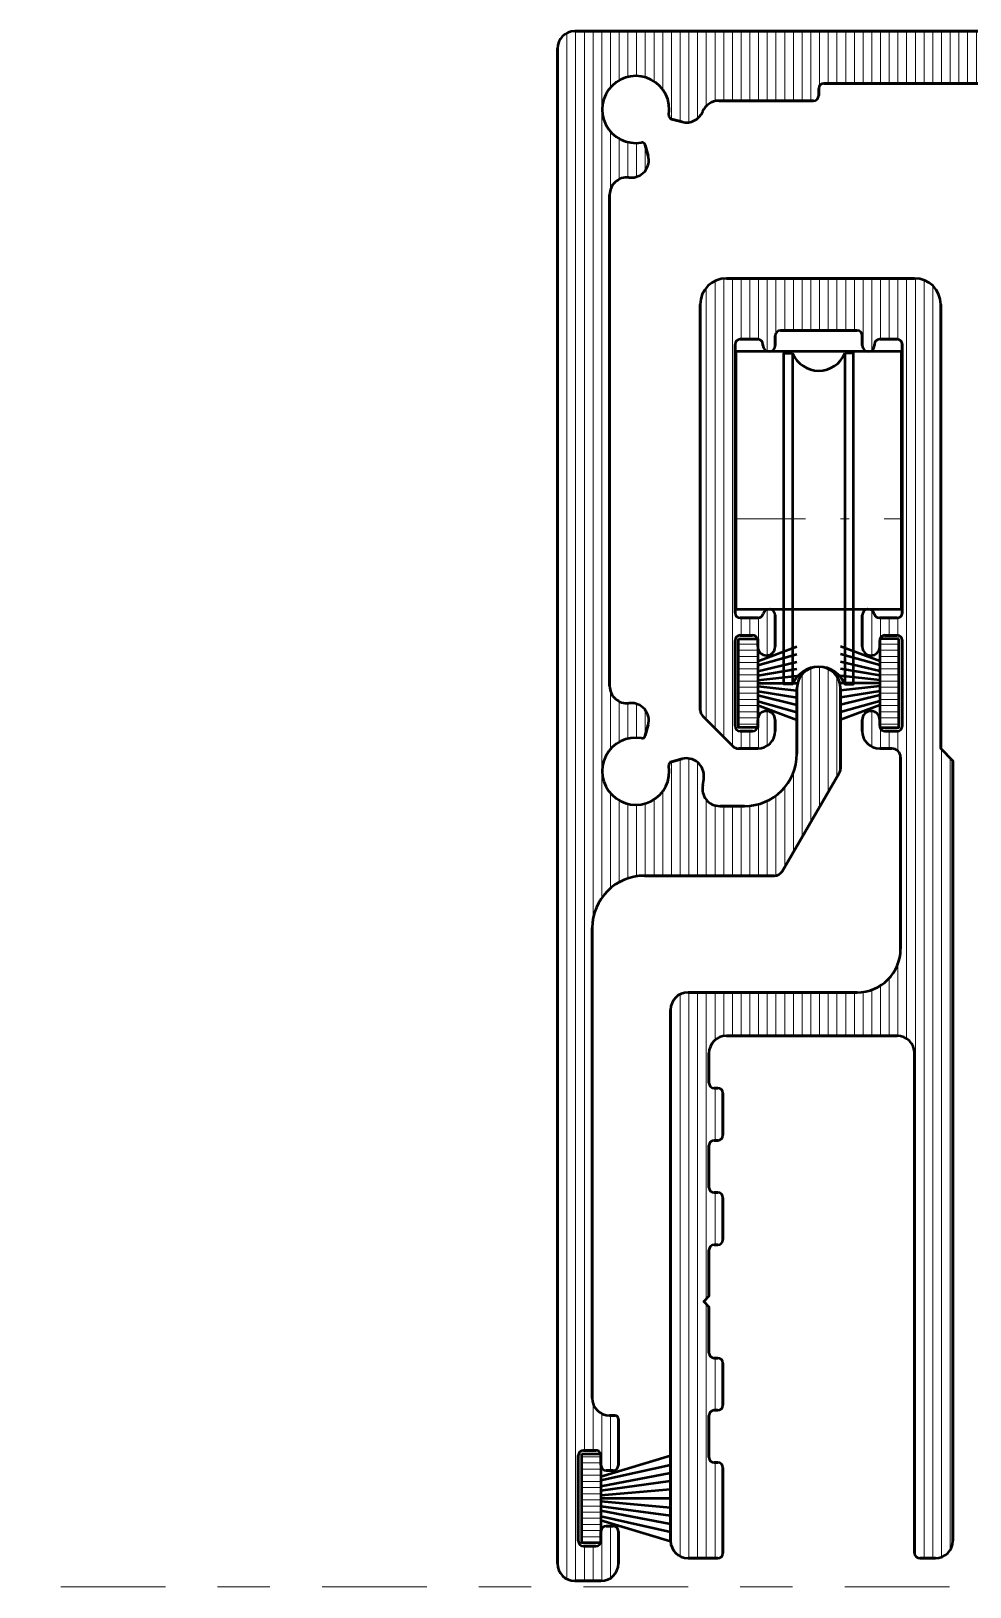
# Model space of a CAD drawing. Header units: millimetres. Extents: x 32900 to 38291, y -18988 to 4133.
# Drawn here: x 37991.7 to 38045.6, y -8284.3 to -8194.9 of the extents above; entities that cross this region are included whole.
import ezdxf

# ---------------------------------------------------------------- set-up
doc = ezdxf.new("R2010")
doc.units = ezdxf.units.MM
doc.linetypes.add('IMPORT-DASHDOT _3_', pattern=[215.9, 101.6, -50.8, 12.7, -50.8])
doc.linetypes.add('MV_center', pattern=[15, 6, -3, 3, -3])
for name, color, linetype, lineweight in [('A-DETL-GENF', 92, 'Continuous', 18), ('HATCH', 3, 'Continuous', 13), ('LE_MIDDLE', 250, 'Continuous', 13), ('LE_NORM', 10, 'Continuous', 50), ('railk', 8, 'Continuous', 13)]:
    doc.layers.add(name, color=color, linetype=linetype, lineweight=lineweight)
pattern_1 = [(0, (0, 0), (8.98, 8.98), [])]

# ---------------------------------------------------------------- blocks, each defined once
blk = doc.blocks.new('railk__X0-3718001-Details ziekenhuis Utiliteitsgebouw')
at = {"layer": 'HATCH', "color": 250}
for p, q in [((7366, 11077), (7366, 11097.6)), ((7366, 11097.6), (7366, 11077)), ((7366, 10988.8), (7366, 10968.1)), ((7366, 10968.1), (7366, 10988.8)), ((7366, 10912.2), (7366, 10968.1)), ((7366, 10968.1), (7366, 10912.2))]:
    blk.add_line(p, q, dxfattribs=at)
at = {"layer": 'HATCH', "color": 250, "flags": 128}
for points in [[(7315.2, 10914.9), (7315.2, 13170.1), (7315.2, 10914.9)], [(7327.9, 13172.8), (7327.9, 10912.2), (7327.9, 13172.8)], [(7340.6, 11102.7), (7340.6, 13172.8), (7340.6, 11102.7)], [(7353.3, 13172.8), (7353.3, 11878.3), (7353.3, 13172.8)], [(7366, 11908.6), (7366, 13172.8), (7366, 11908.6)], [(7378.7, 13172.8), (7378.7, 13090.6), (7378.7, 13172.8)], [(7391.4, 13101), (7391.4, 13172.8), (7391.4, 13101)], [(7404.1, 13172.8), (7404.1, 13106), (7404.1, 13172.8)], [(7416.8, 13107.4), (7416.8, 13172.8), (7416.8, 13107.4)], [(7429.5, 13172.8), (7429.5, 13105.4), (7429.5, 13172.8)], [(7442.2, 13099.5), (7442.2, 13172.8), (7442.2, 13099.5)], [(7454.9, 13172.8), (7454.9, 13087.6), (7454.9, 13172.8)], [(7467.6, 13044.6), (7467.6, 13172.8), (7467.6, 13044.6)], [(7480.3, 13172.8), (7480.3, 13041.2), (7480.3, 13172.8)], [(7493, 13039.8), (7493, 13172.8), (7493, 13039.8)], [(7505.7, 13172.8), (7505.7, 13045.3), (7505.7, 13172.8)], [(7518.4, 13063.5), (7518.4, 13172.8), (7518.4, 13063.5)], [(7531.1, 13172.8), (7531.1, 13070.6), (7531.1, 13172.8)], [(7543.8, 13071.2), (7543.8, 13172.8), (7543.8, 13071.2)], [(7556.5, 13172.8), (7556.5, 13071.2), (7556.5, 13172.8)], [(7569.2, 13071.2), (7569.2, 13172.8), (7569.2, 13071.2)], [(7581.9, 13172.8), (7581.9, 13071.2), (7581.9, 13172.8)], [(7594.6, 13071.2), (7594.6, 13172.8), (7594.6, 13071.2)], [(7607.3, 13172.8), (7607.3, 13071.2), (7607.3, 13172.8)], [(7620, 13071.2), (7620, 13172.8), (7620, 13071.2)], [(7632.7, 13172.8), (7632.7, 13071.2), (7632.7, 13172.8)], [(7645.4, 13071.2), (7645.4, 13172.8), (7645.4, 13071.2)], [(7658.1, 13172.8), (7658.1, 13071.2), (7658.1, 13172.8)], [(7670.8, 13071.2), (7670.8, 13172.8), (7670.8, 13071.2)], [(7683.5, 13172.8), (7683.5, 13093.1), (7683.5, 13172.8)], [(7696.2, 13096.6), (7696.2, 13172.8), (7696.2, 13096.6)], [(7708.9, 13172.8), (7708.9, 13096.6), (7708.9, 13172.8)], [(7721.6, 13096.6), (7721.6, 13172.8), (7721.6, 13096.6)], [(7734.3, 13172.8), (7734.3, 13096.6), (7734.3, 13172.8)], [(7747, 13096.6), (7747, 13172.8), (7747, 13096.6)], [(7759.7, 13172.8), (7759.7, 13096.6), (7759.7, 13172.8)], [(7772.4, 13096.6), (7772.4, 13172.8), (7772.4, 13096.6)], [(7785.1, 13172.8), (7785.1, 13096.6), (7785.1, 13172.8)], [(7797.8, 13096.6), (7797.8, 13172.8), (7797.8, 13096.6)], [(7810.5, 13172.8), (7810.5, 13096.6), (7810.5, 13172.8)], [(7823.2, 13096.6), (7823.2, 13172.8), (7823.2, 13096.6)], [(7835.9, 13172.8), (7835.9, 13096.6), (7835.9, 13172.8)], [(7848.6, 13096.6), (7848.6, 13172.8), (7848.6, 13096.6)], [(7861.3, 13172.8), (7861.3, 13096.6), (7861.3, 13172.8)], [(7874, 13096.6), (7874, 13172.8), (7874, 13096.6)], [(7886.7, 13172.8), (7886.7, 13096.6), (7886.7, 13172.8)], [(7899.4, 13096.6), (7899.4, 13172.8), (7899.4, 13096.6)], [(7912.1, 13172.8), (7912.1, 13096.6), (7912.1, 13172.8)], [(7924.8, 13096.6), (7924.8, 13172.8), (7924.8, 13096.6)], [(7937.5, 13172.8), (7937.5, 13096.6), (7937.5, 13172.8)], [(7950.2, 13096.6), (7950.2, 13172.8), (7950.2, 13096.6)], [(7962.9, 13172.8), (7962.9, 13096.6), (7962.9, 13172.8)], [(7975.6, 13096.6), (7975.6, 13172.8), (7975.6, 13096.6)], [(7988.3, 13172.8), (7988.3, 13096.6), (7988.3, 13172.8)], [(8001, 13096.6), (8001, 13172.8), (8001, 13096.6)], [(8013.7, 13172.8), (8013.7, 13096.6), (8013.7, 13172.8)], [(8026.4, 13096.6), (8026.4, 13172.8), (8026.4, 13096.6)], [(8039.1, 13172.8), (8039.1, 13096.6), (8039.1, 13172.8)], [(8051.8, 13096.6), (8051.8, 13172.8), (8051.8, 13096.6)], [(8064.5, 13172.8), (8064.5, 13096.6), (8064.5, 13172.8)], [(8077.2, 13096.6), (8077.2, 13172.8), (8077.2, 13096.6)], [(8089.9, 13172.8), (8089.9, 13096.6), (8089.9, 13172.8)], [(8102.6, 13096.6), (8102.6, 13172.8), (8102.6, 13096.6)], [(8115.3, 13172.8), (8115.3, 13096.6), (8115.3, 13172.8)], [(8128, 13096.6), (8128, 13172.8), (8128, 13096.6)], [(8140.7, 13172.8), (8140.7, 13096.6), (8140.7, 13172.8)], [(8153.4, 13096.6), (8153.4, 13172.8), (8153.4, 13096.6)], [(8166.1, 13172.8), (8166.1, 13096.6), (8166.1, 13172.8)], [(8178.8, 13096.6), (8178.8, 13172.8), (8178.8, 13096.6)], [(8191.5, 13172.8), (8191.5, 13074.7), (8191.5, 13172.8)], [(8204.2, 13071.2), (8204.2, 13172.8), (8204.2, 13071.2)], [(8216.9, 13172.8), (8216.9, 13071.2), (8216.9, 13172.8)], [(8229.6, 13071.2), (8229.6, 13172.8), (8229.6, 13071.2)], [(8242.3, 13172.8), (8242.3, 13071.2), (8242.3, 13172.8)], [(8255, 13071.2), (8255, 13172.8), (8255, 13071.2)], [(8267.7, 13172.8), (8267.7, 13071.2), (8267.7, 13172.8)], [(8280.4, 13071.2), (8280.4, 13172.8), (8280.4, 13071.2)], [(8293.1, 13172.8), (8293.1, 13071.2), (8293.1, 13172.8)], [(8305.8, 13071.2), (8305.8, 13172.8), (8305.8, 13071.2)], [(8318.5, 13172.8), (8318.5, 13071.2), (8318.5, 13172.8)], [(8331.2, 13071.2), (8331.2, 13172.8), (8331.2, 13071.2)], [(8343.9, 13172.8), (8343.9, 13069.9), (8343.9, 13172.8)], [(8356.6, 13060.5), (8356.6, 13172.8), (8356.6, 13060.5)], [(8369.3, 13172.8), (8369.3, 13043.6), (8369.3, 13172.8)], [(8382, 13039.6), (8382, 13172.8), (8382, 13039.6)], [(8394.7, 13172.8), (8394.7, 13041.8), (8394.7, 13172.8)], [(8420.1, 13172.8), (8420.1, 13090.6), (8420.1, 13172.8)], [(8432.8, 13101), (8432.8, 13172.8), (8432.8, 13101)], [(8445.5, 13172.8), (8445.5, 13106), (8445.5, 13172.8)], [(8458.2, 13107.4), (8458.2, 13172.8), (8458.2, 13107.4)], [(8470.9, 13172.8), (8470.9, 13105.4), (8470.9, 13172.8)], [(8483.6, 13099.5), (8483.6, 13172.8), (8483.6, 13099.5)], [(8496.3, 13172.8), (8496.3, 13087.6), (8496.3, 13172.8)], [(8509, 11904.9), (8509, 13172.8), (8509, 11904.9)], [(8521.7, 13172.8), (8521.7, 11102.7), (8521.7, 13172.8)], [(8534.4, 11102.6), (8534.4, 13172.8), (8534.4, 11102.6)], [(8547.1, 13172.8), (8547.1, 10912.2), (8547.1, 13172.8)], [(8559.8, 10916.4), (8559.8, 13168.7), (8559.8, 10916.4)], [(7302.5, 13155.2), (7302.5, 10929.8), (7302.5, 13155.2)], [(7378.7, 13026.4), (7378.7, 12941.9), (7378.7, 13026.4)], [(8496.3, 13029.5), (8496.3, 12122.4), (8496.3, 13029.5)], [(7391.4, 12956.7), (7391.4, 13016), (7391.4, 12956.7)], [(7404.1, 13011), (7404.1, 12959.4), (7404.1, 13011)], [(7416.8, 12960.3), (7416.8, 13009.6), (7416.8, 12960.3)], [(7429.5, 13006.5), (7429.5, 12969.4), (7429.5, 13006.5)], [(8445.5, 13009.7), (8445.5, 12966.5), (8445.5, 13009.7)], [(8458.2, 12959.6), (8458.2, 13009.6), (8458.2, 12959.6)], [(8470.9, 13011.6), (8470.9, 12959.4), (8470.9, 13011.6)], [(8483.6, 12955.3), (8483.6, 13017.5), (8483.6, 12955.3)], [(7658.1, 12234.5), (7658.1, 11997.4), (7658.1, 12234.5)], [(7670.8, 12019.2), (7670.8, 12243.6), (7670.8, 12019.2)], [(7683.5, 12245.7), (7683.5, 12041), (7683.5, 12245.7)], [(7696.2, 12062.8), (7696.2, 12242.5), (7696.2, 12062.8)], [(7708.9, 12231.3), (7708.9, 12084.5), (7708.9, 12231.3)], [(8166.1, 12234.5), (8166.1, 12080.3), (8166.1, 12234.5)], [(8178.8, 12058.5), (8178.8, 12243.6), (8178.8, 12058.5)], [(8191.5, 12245.7), (8191.5, 12036.8), (8191.5, 12245.7)], [(8204.2, 12015), (8204.2, 12242.5), (8204.2, 12015)], [(8216.9, 12231.3), (8216.9, 11993.2), (8216.9, 12231.3)], [(7378.7, 12210), (7378.7, 12125.4), (7378.7, 12210)], [(7391.4, 12135.8), (7391.4, 12195.1), (7391.4, 12135.8)], [(7404.1, 12192.4), (7404.1, 12140.8), (7404.1, 12192.4)], [(7416.8, 12142.2), (7416.8, 12191.5), (7416.8, 12142.2)], [(8458.2, 12142.2), (8458.2, 12192.2), (8458.2, 12142.2)], [(8470.9, 12192.4), (8470.9, 12140.2), (8470.9, 12192.4)], [(8483.6, 12134.3), (8483.6, 12196.5), (8483.6, 12134.3)], [(7429.5, 12182.5), (7429.5, 12145.3), (7429.5, 12182.5)], [(8445.5, 12185.3), (8445.5, 12142.1), (8445.5, 12185.3)], [(7467.6, 11940.9), (7467.6, 12107.3), (7467.6, 11940.9)], [(7480.3, 12110.7), (7480.3, 11940.9), (7480.3, 12110.7)], [(7493, 11940.9), (7493, 12112), (7493, 11940.9)], [(7505.7, 12106.5), (7505.7, 11940.9), (7505.7, 12106.5)], [(8369.3, 12108.3), (8369.3, 11940.9), (8369.3, 12108.3)], [(8382, 11940.9), (8382, 12112.2), (8382, 11940.9)], [(8394.7, 12110), (8394.7, 11940.9), (8394.7, 12110)], [(8407.4, 11940.9), (8407.4, 12105.8), (8407.4, 11940.9)], [(7645.4, 11975.7), (7645.4, 12091.2), (7645.4, 11975.7)], [(8229.6, 11971.5), (8229.6, 12085.6), (8229.6, 11971.5)], [(7378.7, 12061.2), (7378.7, 11922.6), (7378.7, 12061.2)], [(7391.4, 11931.4), (7391.4, 12050.8), (7391.4, 11931.4)], [(7442.2, 11940.9), (7442.2, 12052.3), (7442.2, 11940.9)], [(7454.9, 12064.3), (7454.9, 11940.9), (7454.9, 12064.3)], [(7518.4, 11940.9), (7518.4, 12051.8), (7518.4, 11940.9)], [(7607.3, 12050), (7607.3, 11940.9), (7607.3, 12050)], [(7620, 11941.1), (7620, 12057.7), (7620, 11941.1)], [(7632.7, 12069.7), (7632.7, 11953.9), (7632.7, 12069.7)], [(8242.3, 12066.9), (8242.3, 11949.7), (8242.3, 12066.9)], [(8255, 11940.9), (8255, 12056), (8255, 11940.9)], [(8356.6, 11940.9), (8356.6, 12055.4), (8356.6, 11940.9)], [(8420.1, 12061.2), (8420.1, 11940.9), (8420.1, 12061.2)], [(8432.8, 11940.9), (8432.8, 12050.8), (8432.8, 11940.9)], [(8483.6, 11930), (8483.6, 12052.3), (8483.6, 11930)], [(8496.3, 12064.3), (8496.3, 11920.4), (8496.3, 12064.3)], [(7404.1, 12045.8), (7404.1, 11937), (7404.1, 12045.8)], [(7416.8, 11940), (7416.8, 12044.4), (7416.8, 11940)], [(7429.5, 12046.4), (7429.5, 11940.9), (7429.5, 12046.4)], [(7531.1, 12043.5), (7531.1, 11940.9), (7531.1, 12043.5)], [(7543.8, 11940.9), (7543.8, 12042.5), (7543.8, 11940.9)], [(7556.5, 12042.5), (7556.5, 11940.9), (7556.5, 12042.5)], [(7569.2, 11940.9), (7569.2, 12042.5), (7569.2, 11940.9)], [(7581.9, 12042.9), (7581.9, 11940.9), (7581.9, 12042.9)], [(7594.6, 11940.9), (7594.6, 12045.3), (7594.6, 11940.9)], [(8267.7, 12048.9), (8267.7, 11940.9), (8267.7, 12048.9)], [(8280.4, 11940.9), (8280.4, 12044.6), (8280.4, 11940.9)], [(8293.1, 12042.7), (8293.1, 11940.9), (8293.1, 12042.7)], [(8305.8, 11940.9), (8305.8, 12042.5), (8305.8, 11940.9)], [(8318.5, 12042.5), (8318.5, 11940.9), (8318.5, 12042.5)], [(8331.2, 11940.9), (8331.2, 12042.5), (8331.2, 11940.9)], [(8343.9, 12044.3), (8343.9, 11940.9), (8343.9, 12044.3)], [(8445.5, 12045.8), (8445.5, 11940.9), (8445.5, 12045.8)], [(8470.9, 12046.4), (8470.9, 11936.1), (8470.9, 12046.4)], [(7353.3, 11171.1), (7353.3, 11102.7), (7353.3, 11171.1)], [(7378.7, 11153.5), (7378.7, 11073.5), (7378.7, 11153.5)], [(8483.6, 11077), (8483.6, 11151.7), (8483.6, 11077)], [(8496.3, 11153.5), (8496.3, 11073.5), (8496.3, 11153.5)], [(8509, 11099.2), (8509, 11157.7), (8509, 11099.2)], [(7378.7, 10992.2), (7378.7, 10916.4), (7378.7, 10992.2)], [(8483.6, 10929.8), (8483.6, 10988.8), (8483.6, 10929.8)], [(8496.3, 10992.2), (8496.3, 10914.9), (8496.3, 10992.2)], [(7340.6, 10912.2), (7340.6, 10963), (7340.6, 10912.2)], [(7353.3, 10963), (7353.3, 10912.2), (7353.3, 10963)], [(8509, 10912.2), (8509, 10966.5), (8509, 10912.2)], [(8521.7, 10963), (8521.7, 10912.2), (8521.7, 10963)], [(8534.4, 10912.2), (8534.4, 10963.1), (8534.4, 10912.2)]]:
    blk.add_lwpolyline(points, dxfattribs=at)
for points in [[(8407.4, 13046), (8407.4, 13172.8)], [(8458.2, 11939.6), (8458.2, 12044.4)], [(7366, 11097.6), (7366, 11156.2)]]:
    blk.add_lwpolyline(points, close=True, dxfattribs=at)
blk = doc.blocks.new('railk_011_0001_00021-3718004-Details ziekenhuis Utiliteitsgebouw')
at = {"layer": 'LE_NORM'}
for p, q in [((7364.8, 11064.8), (7466.4, 11095.4)), ((7364.8, 11059.1), (7466.4, 11081.8)), ((7364.8, 11050.5), (7466.4, 11070.2)), ((7364.8, 11044.2), (7466.4, 11058.1)), ((7364.8, 11037.2), (7466.4, 11046.3)), ((7364.8, 11032.9), (7466.4, 11032.9)), ((7364.8, 11028.5), (7466.4, 11019.5)), ((7364.8, 11021.5), (7466.4, 11007.6)), ((7364.8, 11015.2), (7466.4, 10995.5)), ((7364.8, 11006.6), (7466.4, 10983.9)), ((7364.8, 11000.9), (7466.4, 10970.3))]:
    blk.add_line(p, q, dxfattribs=at)
blk = doc.blocks.new('railk_011_0000_00020-3718005-Details ziekenhuis Utiliteitsgebouw')
at = {"layer": 'HATCH'}
h = blk.add_hatch(dxfattribs=at)
h.set_pattern_fill('FP_1', color=20, style=0, pattern_type=2)
h.set_pattern_definition(pattern_1)
h.paths.add_polyline_path([(7336.8, 10968.1), (7364.8, 10968.1), (7364.8, 11097.6), (7336.8, 11097.6)])
at = {"layer": 'LE_NORM', "flags": 128}
blk.add_lwpolyline([(7336.8, 11097.6), (7364.8, 11097.6), (7364.8, 10968.1), (7336.8, 10968.1)], close=True, dxfattribs=at)
blk.add_blockref('railk_011_0001_00021-3718004-Details ziekenhuis Utiliteitsgebouw', (0, 0))
blk = doc.blocks.new('railk_0_0_00019-3718006-Details ziekenhuis Utiliteitsgebouw')
blk.add_blockref('railk_011_0000_00020-3718005-Details ziekenhuis Utiliteitsgebouw', (0, 0))
blk = doc.blocks.new('railk__X1-3718007-Details ziekenhuis Utiliteitsgebouw')
at = {"layer": 'HATCH', "color": 250}
for p, q in [((7594.6, 12316.9), (7594.6, 12286.4)), ((7594.6, 12286.4), (7594.6, 12316.9)), ((7594.6, 12173.8), (7594.6, 12156.9)), ((7594.6, 12156.9), (7594.6, 12173.8))]:
    blk.add_line(p, q, dxfattribs=at)
at = {"layer": 'HATCH', "color": 250, "flags": 128}
for points in [[(7518.4, 12798.5), (7518.4, 12168.3), (7518.4, 12798.5)], [(7543.8, 12812), (7543.8, 12142.9), (7543.8, 12812)], [(7810.5, 11703.1), (7810.5, 12812.2), (7810.5, 11703.1)], [(7823.2, 12812.2), (7823.2, 10948.8), (7823.2, 12812.2)], [(7848.6, 12801.3), (7848.6, 10945.3), (7848.6, 12801.3)], [(7747, 12325.2), (7747, 12269.5), (7747, 12325.2)], [(7797.8, 12317), (7797.8, 12291.4), (7797.8, 12317)], [(7607.3, 12130.6), (7607.3, 12180.9), (7607.3, 12130.6)], [(7759.7, 12129.1), (7759.7, 12180.9), (7759.7, 12129.1)], [(7772.4, 12155.3), (7772.4, 12126.4), (7772.4, 12155.3)], [(7797.8, 12151.9), (7797.8, 12122.8), (7797.8, 12151.9)], [(7861.3, 10946.9), (7861.3, 12125.2), (7861.3, 10946.9)], [(7797.8, 11812.5), (7797.8, 11707.3), (7797.8, 11812.5)], [(7772.4, 11780.8), (7772.4, 11707.3), (7772.4, 11780.8)], [(7480.3, 10948), (7480.3, 11768.1), (7480.3, 10948)], [(7531.1, 11701.2), (7531.1, 11770.8), (7531.1, 11701.2)], [(7747, 11771.4), (7747, 11707.3), (7747, 11771.4)], [(7467.6, 11753.2), (7467.6, 10962.9), (7467.6, 11753.2)]]:
    blk.add_lwpolyline(points, dxfattribs=at)
for points in [[(7531.1, 12155.6), (7531.1, 12808.4)], [(7556.5, 12130.2), (7556.5, 12812.2)], [(7569.2, 12812.2), (7569.2, 12723.3)], [(7581.9, 12723.3), (7581.9, 12812.2)], [(7594.6, 12812.2), (7594.6, 12723.2)], [(7607.3, 12705.9), (7607.3, 12812.2)], [(7620, 12812.2), (7620, 12732.5)], [(7632.7, 12736), (7632.7, 12812.2)], [(7645.4, 12812.2), (7645.4, 12736)], [(7658.1, 12736), (7658.1, 12812.2)], [(7670.8, 12812.2), (7670.8, 12736)], [(7683.5, 12736), (7683.5, 12812.2)], [(7696.2, 12812.2), (7696.2, 12736)], [(7708.9, 12736), (7708.9, 12812.2)], [(7721.6, 12812.2), (7721.6, 12736)], [(7734.3, 12736), (7734.3, 12812.2)], [(7747, 12812.2), (7747, 12709.9)], [(7759.7, 12707.1), (7759.7, 12812.2)], [(7772.4, 12812.2), (7772.4, 12723.3)], [(7785.1, 12723.3), (7785.1, 12812.2)], [(7797.8, 12812.2), (7797.8, 12723.2)], [(7835.9, 10945.3), (7835.9, 12809.6)], [(7607.3, 12262.3), (7607.3, 12329.2)], [(7759.7, 12262.3), (7759.7, 12328)], [(7569.2, 12316.9), (7569.2, 12291.5)], [(7581.9, 12291.5), (7581.9, 12316.9)], [(7772.4, 12316.9), (7772.4, 12288)], [(7785.1, 12291.5), (7785.1, 12316.9)], [(7594.6, 12286.4), (7594.6, 12269.5)], [(7747, 12173.8), (7747, 12144)], [(7569.2, 12151.8), (7569.2, 12126.4)], [(7581.9, 12126.4), (7581.9, 12151.8)], [(7594.6, 12156.9), (7594.6, 12126.4)], [(7785.1, 12126.4), (7785.1, 12151.8)], [(7874, 12112.5), (7874, 10957.2)], [(7785.1, 11707.3), (7785.1, 11791.5)], [(7493, 11770.8), (7493, 10945.3)], [(7505.7, 10945.3), (7505.7, 11770.8)], [(7518.4, 11770.8), (7518.4, 11323.7)], [(7543.8, 11770.8), (7543.8, 11707)], [(7556.5, 11707.3), (7556.5, 11770.8)], [(7569.2, 11770.8), (7569.2, 11707.3)], [(7581.9, 11707.3), (7581.9, 11770.8)], [(7594.6, 11770.8), (7594.6, 11707.3)], [(7607.3, 11707.3), (7607.3, 11770.8)], [(7620, 11770.8), (7620, 11707.3)], [(7632.7, 11707.3), (7632.7, 11770.8)], [(7645.4, 11770.8), (7645.4, 11707.3)], [(7658.1, 11707.3), (7658.1, 11770.8)], [(7670.8, 11770.8), (7670.8, 11707.3)], [(7683.5, 11707.3), (7683.5, 11770.8)], [(7696.2, 11770.8), (7696.2, 11707.3)], [(7708.9, 11707.3), (7708.9, 11770.8)], [(7721.6, 11770.8), (7721.6, 11707.3)], [(7734.3, 11707.3), (7734.3, 11770.8)], [(7759.7, 11707.3), (7759.7, 11774.6)], [(7531.1, 11554.9), (7531.1, 11631.1)], [(7531.1, 11402.5), (7531.1, 11478.7)], [(7518.4, 11316.2), (7518.4, 10945.3)], [(7531.1, 11161.2), (7531.1, 11237.4)], [(7531.1, 10945.3), (7531.1, 11085)]]:
    blk.add_lwpolyline(points, close=True, dxfattribs=at)
blk = doc.blocks.new('railk_011_0001_00027-3718008-Details ziekenhuis Utiliteitsgebouw')
at = {"layer": 'LE_NORM'}
for p, q in [((7771.2, 12253.6), (7714, 12275.1)), ((7771.2, 12247.9), (7714, 12263.9)), ((7771.2, 12239.3), (7714, 12253.1)), ((7771.2, 12233), (7714, 12242.7)), ((7771.2, 12226), (7714, 12232.4)), ((7771.2, 12221.6), (7714, 12221.6)), ((7771.2, 12217.3), (7714, 12210.9)), ((7771.2, 12210.3), (7714, 12200.6)), ((7771.2, 12204), (7714, 12190.2)), ((7771.2, 12195.4), (7714, 12179.4)), ((7771.2, 12189.7), (7714, 12168.2))]:
    blk.add_line(p, q, dxfattribs=at)
blk = doc.blocks.new('railk_011_0000_00026-3718009-Details ziekenhuis Utiliteitsgebouw')
at = {"layer": 'HATCH'}
h = blk.add_hatch(dxfattribs=at)
h.set_pattern_fill('FP_1', color=20, style=0, pattern_type=2)
h.set_pattern_definition(pattern_1)
h.paths.add_polyline_path([(7799.1, 12156.9), (7799.1, 12286.4), (7771.2, 12286.4), (7771.2, 12156.9)])
at = {"layer": 'LE_NORM', "flags": 128}
blk.add_lwpolyline([(7799.1, 12286.4), (7771.2, 12286.4), (7771.2, 12156.9), (7799.1, 12156.9)], close=True, dxfattribs=at)
blk.add_blockref('railk_011_0001_00027-3718008-Details ziekenhuis Utiliteitsgebouw', (0, 0))
blk = doc.blocks.new('railk_011_0001_00029-3718010-Details ziekenhuis Utiliteitsgebouw')
at = {"layer": 'LE_NORM'}
for p, q in [((7593.4, 12253.6), (7650.5, 12275.1)), ((7593.4, 12247.9), (7650.5, 12263.9)), ((7593.4, 12239.3), (7650.5, 12253.1)), ((7593.4, 12233), (7650.5, 12242.7)), ((7593.4, 12226), (7650.5, 12232.4)), ((7593.4, 12221.6), (7650.5, 12221.6)), ((7593.4, 12217.3), (7650.5, 12210.9)), ((7593.4, 12210.3), (7650.5, 12200.6)), ((7593.4, 12204), (7650.5, 12190.2)), ((7593.4, 12195.4), (7650.5, 12179.4)), ((7593.4, 12189.7), (7650.5, 12168.2))]:
    blk.add_line(p, q, dxfattribs=at)
blk = doc.blocks.new('railk_011_0000_00028-3718011-Details ziekenhuis Utiliteitsgebouw')
at = {"layer": 'HATCH'}
h = blk.add_hatch(dxfattribs=at)
h.set_pattern_fill('FP_1', color=20, style=0, pattern_type=2)
h.set_pattern_definition(pattern_1)
h.paths.add_polyline_path([(7593.4, 12156.9), (7593.4, 12286.4), (7565.4, 12286.4), (7565.4, 12156.9)])
at = {"layer": 'LE_NORM', "flags": 128}
blk.add_lwpolyline([(7565.4, 12286.4), (7593.4, 12286.4), (7593.4, 12156.9), (7565.4, 12156.9)], close=True, dxfattribs=at)
blk.add_blockref('railk_011_0001_00029-3718010-Details ziekenhuis Utiliteitsgebouw', (0, 0))
blk = doc.blocks.new('railk_009_0000_00034-3718012-Details ziekenhuis Utiliteitsgebouw')
at = {"layer": 'LE_NORM', "flags": 128}
for points in [[(7644.2, 12702.9), (7644.2, 12220.3), (7631.5, 12220.3), (7631.5, 12702.9)], [(7720.4, 12702.9), (7720.4, 12220.3), (7733.1, 12220.3), (7733.1, 12702.9)]]:
    blk.add_lwpolyline(points, close=True, dxfattribs=at)
at = {"layer": 'LE_NORM'}
for centre, start, end in [((7682.3, 12718.8), 202.6199, 337.3801), ((7682.3, 12204.4), 22.6199, 157.3801)]:
    blk.add_arc(centre, 41.3, start, end, dxfattribs=at)
blk = doc.blocks.new('railk-3718000-Details ziekenhuis Utiliteitsgebouw')
at = {"layer": 'LE_MIDDLE', "color": 20, "linetype": 'IMPORT-DASHDOT _3_'}
blk.add_line((7561.6, 12461.6), (7802.9, 12461.6), dxfattribs=at)
at = {"layer": 'LE_NORM'}
for p, q in [((7593.4, 12275), (7593.4, 12283.9)), ((7593.4, 12283.9), (7593.4, 12275)), ((7771.2, 12283.9), (7771.2, 12275)), ((7771.2, 12275), (7771.2, 12283.9)), ((7771.2, 12168.3), (7771.2, 12159.4)), ((7771.2, 12159.4), (7771.2, 12168.3)), ((7364.8, 11081.1), (7364.8, 11095.1)), ((7364.8, 11095.1), (7364.8, 11081.1)), ((7364.8, 10970.6), (7364.8, 10984.6)), ((7364.8, 10984.6), (7364.8, 10970.6))]:
    blk.add_line(p, q, dxfattribs=at)
at = {"layer": 'LE_NORM', "flags": 128}
for points in [[(7326.7, 13172.8), (7936.3, 13172.8), (8545.9, 13172.8), (7936.3, 13172.8), (7326.7, 13172.8)], [(7301.3, 10937.6), (7301.3, 13147.4), (7301.3, 10937.6)], [(8182.7, 13096.6), (7936.3, 13096.6), (7689.9, 13096.6), (7936.3, 13096.6), (8182.7, 13096.6)], [(7674.7, 13071.2), (7536.6, 13071.2), (7674.7, 13071.2)], [(7682.3, 13089), (7682.3, 13078.8), (7682.3, 13089)], [(7483, 13040.4), (7467.5, 13044.6), (7483, 13040.4)], [(7429.5, 13006.6), (7433.6, 12991.1), (7429.5, 13006.6)], [(7377.5, 12934.1), (7377.5, 12217.8), (7377.5, 12934.1)], [(7509.6, 12182.5), (7509.6, 12774.1), (7509.6, 12182.5)], [(7770.7, 12316.9), (7796.6, 12316.9), (7770.7, 12316.9)], [(7650.5, 12118.7), (7650.5, 12214), (7650.5, 12118.7)], [(7714, 12214), (7714, 12096.7), (7714, 12214)], [(7556.6, 12130.1), (7513.3, 12173.5), (7556.6, 12130.1)], [(7433.6, 12160.8), (7429.5, 12145.2), (7433.6, 12160.8)], [(7467.5, 12107.2), (7483, 12111.4), (7467.5, 12107.2)], [(7712.3, 12090.3), (7628.8, 11947.2), (7712.3, 12090.3)], [(7538.1, 12042.5), (7574.3, 12042.5), (7538.1, 12042.5)], [(7617.8, 11940.9), (7428.3, 11940.9), (7617.8, 11940.9)], [(7352.1, 11864.7), (7352.1, 11178.9), (7352.1, 11864.7)], [(7377.5, 11153.5), (7385.1, 11153.5), (7377.5, 11153.5)], [(7390.2, 11148.4), (7390.2, 11081.1), (7390.2, 11148.4)], [(7357.2, 11102.7), (7339.4, 11102.7), (7357.2, 11102.7)], [(7331.8, 11095.1), (7331.8, 10970.6), (7331.8, 11095.1)], [(7382.6, 11073.5), (7372.4, 11073.5), (7382.6, 11073.5)], [(7372.4, 10992.2), (7382.6, 10992.2), (7372.4, 10992.2)], [(7390.2, 10984.6), (7390.2, 10937.6), (7390.2, 10984.6)], [(7339.4, 10963), (7357.2, 10963), (7339.4, 10963)], [(7364.8, 10912.2), (7326.7, 10912.2), (7364.8, 10912.2)]]:
    blk.add_lwpolyline(points, dxfattribs=at)
for points in [[(7547.7, 12812.2), (7822, 12812.2)], [(7860.1, 12774.1), (7860.1, 12126.4), (7877.9, 12108.6), (7877.9, 10970.7), (7877.9, 12108.6), (7860.1, 12126.4)], [(7738.2, 12736), (7626.4, 12736)], [(7560.4, 12715.7), (7560.4, 12324.5)], [(7593.4, 12723.3), (7568, 12723.3)], [(7601, 12714.4), (7601, 12715.7)], [(7618.8, 12728.4), (7618.8, 12714.4)], [(7745.8, 12714.4), (7745.8, 12728.4)], [(7763.6, 12715.7), (7763.6, 12714.4)], [(7796.6, 12723.3), (7771.2, 12723.3)], [(7804.2, 12324.5), (7804.2, 12715.7)], [(7561.6, 12329.5), (7802.9, 12329.5), (7802.9, 12705.5), (7561.6, 12705.5)], [(7568, 12316.9), (7593.8, 12316.9)], [(7618.8, 12320.7), (7618.8, 12275)], [(7745.8, 12275), (7745.8, 12320.7)], [(7560.4, 12283.9), (7560.4, 12159.4)], [(7585.8, 12291.5), (7568, 12291.5)], [(7796.6, 12291.5), (7778.8, 12291.5)], [(7804.2, 12159.4), (7804.2, 12283.9)], [(7593.4, 12159.4), (7593.4, 12168.3)], [(7618.8, 12168.3), (7618.8, 12151.8)], [(7745.8, 12151.8), (7745.8, 12168.3)], [(7568, 12151.8), (7585.8, 12151.8)], [(7778.8, 12151.8), (7796.6, 12151.8)], [(7593.4, 12126.4), (7565.6, 12126.4)], [(7789, 12126.4), (7771.2, 12126.4)], [(7801.7, 11834.3), (7801.7, 12113.7)], [(7491.8, 11770.8), (7738.2, 11770.8)], [(7466.4, 10970.7), (7466.4, 11745.4)], [(7796.6, 11707.3), (7547.7, 11707.3)], [(7522.3, 11681.9), (7522.3, 11638.7)], [(7822, 10952.9), (7822, 11681.9)], [(7529.9, 11631.1), (7535, 11631.1)], [(7542.6, 11623.5), (7542.6, 11562.5)], [(7535, 11554.9), (7529.9, 11554.9)], [(7522.3, 11547.3), (7522.3, 11486.3)], [(7529.9, 11478.7), (7535, 11478.7)], [(7542.6, 11471.1), (7542.6, 11410.1)], [(7522.3, 11394.9), (7522.3, 11327.6), (7514.6, 11319.9), (7522.3, 11312.3), (7522.3, 11245), (7522.3, 11312.3), (7514.6, 11319.9), (7522.3, 11327.6)], [(7535, 11402.5), (7529.9, 11402.5)], [(7529.9, 11237.4), (7535, 11237.4)], [(7542.6, 11229.8), (7542.6, 11168.8)], [(7522.3, 11153.6), (7522.3, 11092.6)], [(7535, 11161.2), (7529.9, 11161.2)], [(7529.9, 11085), (7535, 11085)], [(7542.6, 11077.4), (7542.6, 10952.9)], [(7535, 10945.3), (7491.8, 10945.3)], [(7852.5, 10945.3), (7829.6, 10945.3)]]:
    blk.add_lwpolyline(points, close=True, dxfattribs=at)
at = {"layer": 'LE_NORM'}
for centre, radius, start, end in [((7326.7, 13147.4), 25.4, 90, 180), ((7326.7, 13147.4), 25.4, 90, 180), ((7415.6, 13058.5), 48.9, 350.4005, 279.5995), ((7415.6, 13058.5), 48.9, 350.4005, 279.5995), ((7689.9, 13089), 7.62, 90, 180), ((7689.9, 13089), 7.62, 90, 180), ((7536.6, 13045.8), 25.4, 90, 157.8372), ((7536.6, 13045.8), 25.4, 90, 157.8371), ((7674.7, 13078.8), 7.62, 270, 0), ((7674.7, 13078.8), 7.62, 270, 360), ((7468.8, 13049.5), 5.08, 170.4006, 255), ((7468.8, 13049.5), 5.08, 170.4005, 255), ((7489.6, 13065), 25.4, 255, 337.8372), ((7489.6, 13065), 25.4, 255, 337.8371), ((7424.6, 13005.3), 5.08, 15, 99.5994), ((7424.6, 13005.3), 5.08, 15, 99.5995), ((7409.1, 12984.5), 25.4, 265.0088, 15), ((7409.1, 12984.5), 25.4, 265.0088, 15), ((7402.9, 12934.1), 25.4, 84.173, 180), ((7402.9, 12934.1), 25.4, 84.173, 180), ((7415.6, 13058.5), 99.7, 264.1732, 265.009), ((7415.6, 13058.5), 99.7, 264.173, 265.0088), ((7547.7, 12774.1), 38.1, 90, 180), ((7547.7, 12774.1), 38.1, 90, 180), ((7822, 12774.1), 38.1, 360, 90), ((7822, 12774.1), 38.1, 0, 90), ((7626.4, 12728.4), 7.62, 90, 180), ((7626.4, 12728.4), 7.62, 90, 180), ((7738.2, 12728.4), 7.62, 360, 90), ((7738.2, 12728.4), 7.62, 0, 90), ((7568, 12715.7), 7.62, 90, 180), ((7568, 12715.7), 7.62, 90, 180), ((7593.4, 12715.7), 7.62, 360, 90), ((7593.4, 12715.7), 7.62, 0, 90), ((7609.9, 12714.4), 8.89, 180, 0), ((7609.9, 12714.4), 8.89, 180, 0), ((7754.7, 12714.4), 8.89, 180, 0), ((7754.7, 12714.4), 8.89, 180, 0), ((7771.2, 12715.7), 7.62, 90, 180), ((7771.2, 12715.7), 7.62, 90, 180), ((7796.6, 12715.7), 7.62, 360, 90), ((7796.6, 12715.7), 7.62, 0, 90), ((7568, 12324.5), 7.62, 180, 270), ((7568, 12324.5), 7.62, 180, 270), ((7593.8, 12324.5), 7.62, 270, 346.6575), ((7593.8, 12324.5), 7.62, 270, 346.6576), ((7609.9, 12320.7), 8.89, 359.9999, 166.6576), ((7609.9, 12320.7), 8.89, 360, 166.6576), ((7754.7, 12320.7), 8.89, 13.3424, 180.0001), ((7754.7, 12320.7), 8.89, 13.3424, 180), ((7770.7, 12324.5), 7.62, 193.3425, 270), ((7770.7, 12324.5), 7.62, 193.3424, 270), ((7796.6, 12324.5), 7.62, 270, 0), ((7796.6, 12324.5), 7.62, 270, 360), ((7568, 12283.9), 7.62, 90, 180), ((7568, 12283.9), 7.62, 90, 180), ((7585.8, 12283.9), 7.62, 21.2132, 90), ((7585.8, 12283.9), 7.62, 21.2132, 90), ((7585.8, 12283.9), 7.62, 360, 21.2132), ((7585.8, 12283.9), 7.62, 0, 21.2132), ((7778.8, 12283.9), 7.62, 90, 180), ((7778.8, 12283.9), 7.62, 90, 180), ((7796.6, 12283.9), 7.62, 360, 90), ((7796.6, 12283.9), 7.62, 0, 90), ((7606.1, 12275), 12.7, 180, 0), ((7606.1, 12275), 12.7, 180, 0), ((7758.5, 12275), 12.7, 180, 0), ((7758.5, 12275), 12.7, 180, 0), ((7682.3, 12214), 31.8, 0, 180), ((7682.3, 12214), 31.8, 0, 180), ((7402.9, 12217.8), 25.4, 180, 275.827), ((7402.9, 12217.8), 25.4, 180, 275.827), ((7415.6, 12093.3), 99.7, 94.991, 95.8268), ((7415.6, 12093.3), 99.7, 94.9912, 95.827), ((7409.1, 12167.3), 25.4, 345, 94.9912), ((7409.1, 12167.3), 25.4, 345, 94.9912), ((7522.3, 12182.5), 12.7, 180, 225), ((7522.3, 12182.5), 12.7, 180, 225), ((7606.1, 12168.3), 12.7, 0, 180), ((7606.1, 12168.3), 12.7, 0, 180), ((7758.5, 12168.3), 12.7, 0, 180), ((7758.5, 12168.3), 12.7, 0, 180), ((7415.6, 12093.3), 48.9, 80.4005, 9.5994), ((7415.6, 12093.3), 48.9, 80.4005, 9.5995), ((7424.6, 12146.5), 5.08, 260.4006, 345), ((7424.6, 12146.5), 5.08, 260.4005, 345), ((7568, 12159.4), 7.62, 180, 270), ((7568, 12159.4), 7.62, 180, 270), ((7585.8, 12159.4), 7.62, 270, 0), ((7585.8, 12159.4), 7.62, 270, 360), ((7593.4, 12151.8), 25.4, 270, 0), ((7593.4, 12151.8), 25.4, 270, 360), ((7771.2, 12151.8), 25.4, 180, 270), ((7771.2, 12151.8), 25.4, 180, 270), ((7778.8, 12159.4), 7.62, 180, 201.2132), ((7778.8, 12159.4), 7.62, 180, 201.2132), ((7778.8, 12159.4), 7.62, 201.2132, 270), ((7778.8, 12159.4), 7.62, 201.2132, 270), ((7796.6, 12159.4), 7.62, 270, 0), ((7796.6, 12159.4), 7.62, 270, 360), ((7565.6, 12139.1), 12.7, 225, 270), ((7565.6, 12139.1), 12.7, 225, 270), ((7574.3, 12118.7), 76.2, 270, 0), ((7574.3, 12118.7), 76.2, 270, 360), ((7789, 12113.7), 12.7, 360, 90), ((7789, 12113.7), 12.7, 0, 90), ((7468.8, 12102.3), 5.08, 105.0001, 189.5995), ((7468.8, 12102.3), 5.08, 105, 189.5995), ((7489.6, 12086.8), 25.4, 355.0088, 105), ((7489.6, 12086.8), 25.4, 355.0088, 105), ((7701.3, 12096.7), 12.7, 329.7434, 359.9998), ((7701.3, 12096.7), 12.7, 329.7436, 360), ((7538.1, 12067.9), 25.4, 168.2848, 269.9999), ((7538.1, 12067.9), 25.4, 168.2847, 270), ((7415.6, 12093.3), 99.7, 348.2847, 355.0089), ((7415.6, 12093.3), 99.7, 348.2847, 355.0088), ((7428.3, 11864.7), 76.2, 90, 180), ((7428.3, 11864.7), 76.2, 90, 180), ((7617.8, 11953.6), 12.7, 270.0001, 329.7436), ((7617.8, 11953.6), 12.7, 270, 329.7436), ((7738.2, 11834.3), 63.5, 270, 0), ((7738.2, 11834.3), 63.5, 270, 360), ((7491.8, 11745.4), 25.4, 90, 180), ((7491.8, 11745.4), 25.4, 90, 180), ((7547.7, 11681.9), 25.4, 90, 180), ((7547.7, 11681.9), 25.4, 90, 180), ((7796.6, 11681.9), 25.4, 360, 90), ((7796.6, 11681.9), 25.4, 0, 90), ((7529.9, 11638.7), 7.62, 180, 270), ((7529.9, 11638.7), 7.62, 180, 270), ((7535, 11623.5), 7.62, 360, 90), ((7535, 11623.5), 7.62, 0, 90), ((7529.9, 11547.3), 7.62, 90, 180), ((7529.9, 11547.3), 7.62, 90, 180), ((7535, 11562.5), 7.62, 270, 0), ((7535, 11562.5), 7.62, 270, 360), ((7529.9, 11486.3), 7.62, 180, 270), ((7529.9, 11486.3), 7.62, 180, 270), ((7535, 11471.1), 7.62, 360, 90), ((7535, 11471.1), 7.62, 0, 90), ((7529.9, 11394.9), 7.62, 90, 180), ((7529.9, 11394.9), 7.62, 90, 180), ((7535, 11410.1), 7.62, 270, 0), ((7535, 11410.1), 7.62, 270, 360), ((7529.9, 11245), 7.62, 180, 270), ((7529.9, 11245), 7.62, 180, 270), ((7535, 11229.8), 7.62, 360, 90), ((7535, 11229.8), 7.62, 0, 90), ((7377.5, 11178.9), 25.4, 180, 270), ((7377.5, 11178.9), 25.4, 180, 270), ((7535, 11168.8), 7.62, 270, 0), ((7535, 11168.8), 7.62, 270, 360), ((7385.1, 11148.4), 5.08, 360, 90), ((7385.1, 11148.4), 5.08, 0, 90), ((7529.9, 11153.6), 7.62, 90, 180), ((7529.9, 11153.6), 7.62, 90, 180), ((7339.4, 11095.1), 7.62, 90, 180), ((7339.4, 11095.1), 7.62, 90, 180), ((7357.2, 11095.1), 7.62, 21.2132, 90), ((7357.2, 11095.1), 7.62, 21.2131, 90), ((7357.2, 11095.1), 7.62, 360, 21.2132), ((7357.2, 11095.1), 7.62, 0, 21.2131), ((7372.4, 11081.1), 7.62, 180, 270), ((7372.4, 11081.1), 7.62, 180.0002, 270), ((7382.6, 11081.1), 7.62, 270, 0), ((7382.6, 11081.1), 7.62, 270, 360), ((7529.9, 11092.6), 7.62, 180, 270), ((7529.9, 11092.6), 7.62, 180, 270), ((7535, 11077.4), 7.62, 360, 90), ((7535, 11077.4), 7.62, 0, 90), ((7372.4, 10984.6), 7.62, 90, 180), ((7372.4, 10984.6), 7.62, 90, 179.9998), ((7382.6, 10984.6), 7.62, 360, 90), ((7382.6, 10984.6), 7.62, 0, 90), ((7339.4, 10970.6), 7.62, 180, 270), ((7339.4, 10970.6), 7.62, 180, 270), ((7357.2, 10970.6), 7.62, 270, 0), ((7357.2, 10970.6), 7.62, 270, 360), ((7491.8, 10970.7), 25.4, 180, 270), ((7491.8, 10970.7), 25.4, 180, 270), ((7852.5, 10970.7), 25.4, 270, 0), ((7852.5, 10970.7), 25.4, 270, 360), ((7326.7, 10937.6), 25.4, 180, 270), ((7326.7, 10937.6), 25.4, 180, 270), ((7364.8, 10937.6), 25.4, 270, 0), ((7364.8, 10937.6), 25.4, 270, 360), ((7535, 10952.9), 7.62, 270, 0), ((7535, 10952.9), 7.62, 270, 360), ((7829.6, 10952.9), 7.62, 180, 270), ((7829.6, 10952.9), 7.62, 180, 270)]:
    blk.add_arc(centre, radius, start, end, dxfattribs=at)
for name in ['railk__X0-3718001-Details ziekenhuis Utiliteitsgebouw', 'railk__X1-3718007-Details ziekenhuis Utiliteitsgebouw', 'railk_009_0000_00034-3718012-Details ziekenhuis Utiliteitsgebouw', 'railk_011_0000_00028-3718011-Details ziekenhuis Utiliteitsgebouw', 'railk_011_0000_00026-3718009-Details ziekenhuis Utiliteitsgebouw', 'railk_0_0_00019-3718006-Details ziekenhuis Utiliteitsgebouw']:
    blk.add_blockref(name, (0, 0))
blk = doc.blocks.new('NLRS_00_DI_maskeer - Type 1-4234925-Details ziekenhuis Utiliteitsgebouw')
at = {"layer": 'A-DETL-GENF', "linetype": 'MV_center'}
blk.add_line((332, 0), (-100, 0), dxfattribs=at)

msp = doc.modelspace()

# ---------------------------------------------------------------- block references
at = {"layer": 'A-DETL-GENF', "linetype": 'MV_center'}
msp.add_blockref('NLRS_00_DI_maskeer - Type 1-4234925-Details ziekenhuis Utiliteitsgebouw', (37757.414, -8284.274), dxfattribs=at)
at = {"layer": 'railk', "color": 10, "lineweight": 50, "xscale": 0.0393700787187409, "yscale": 0.0393700787187409, "zscale": 0.0393700787187409}
msp.add_blockref('railk-3718000-Details ziekenhuis Utiliteitsgebouw', (37734.462, -8713.55), dxfattribs=at)

doc.saveas('drawing.dxf')
